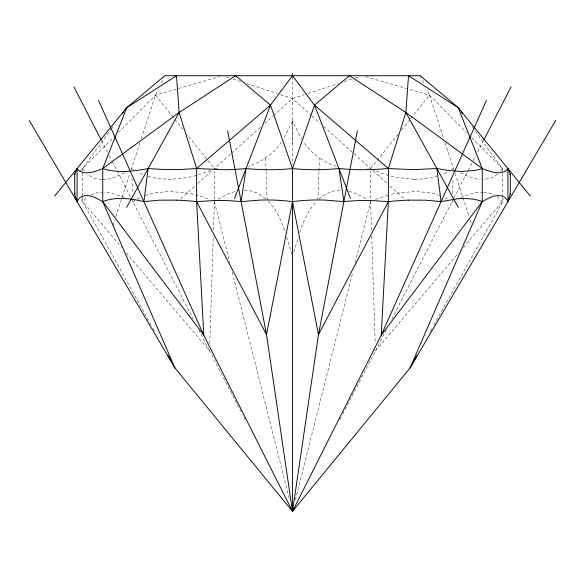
<?xml version="1.0" encoding="UTF-8"?>
<svg xmlns="http://www.w3.org/2000/svg" width="585" height="585" viewBox="0 0 585 585"><rect width="100%" height="100%" fill="white"/><g stroke="black" fill="none" stroke-linecap="round" stroke-linejoin="round"><path stroke-width="0.44" stroke-dasharray="2.92 2.19" d="M292.5 143.881L292.5 121.322L301.56 138.996M209.774 343.512L213.291 236.186M213.503 229.825L214.424 201.628L214.424 171.222M317.882 200.136L318.905 171.493M318.942 170.601L319.388 158.067L314.108 154.03A90.829 63.889 -13.6 0 1 307.82 147.808L303.461 142.009M452.439 193.584L453.061 178.381M295.403 499.839L352.733 272.42M355.183 262.687L370.576 201.628L370.576 171.222M293.904 251.93L298.277 236.983M112.963 225.496L114.667 220.282M115.801 216.808L129.972 173.357M131.106 169.884L139.888 142.945M141.307 138.601L155.471 95.15L158.184 89.483M299.754 232.399C303.498 221.123 308.361 209.781 316.836 201.211M161.284 83.004L163.997 77.337M292.5 121.322L283.44 138.996M342.781 414.041L386.312 329.677M391.738 319.117L453.492 198.944M453.909 198.132L467.678 171.339M468.095 170.527L472.68 161.592M473.097 160.78L475.605 155.91M477.689 151.851L483.532 140.48M339.848 419.716L341.106 417.28M430.355 331.359L432.125 328.178M433.887 324.989L503.897 199.587M281.539 142.009L277.18 147.808A90.829 63.889 13.6 0 1 270.892 154.03L260.171 161.445L248.545 166.389M500.614 171.047L502.347 168.546L473.66 128.956M79.677 171.346A98.536 5.25 -50.7 0 0 81.066 170.059L82.653 168.546L111.34 128.956M111.874 128.225L112.934 126.755M398.049 134.338L370.576 168.546L367.555 168.875M401.478 130.067L410.063 119.377M410.641 118.667L429.529 95.15L426.816 89.483M151.113 324.989L82.653 201.628L87.823 196.567M375.46 350.788L458.677 252.969M463.393 247.418L502.347 201.628L502.347 197.16M82.653 196.26L82.653 168.546L113.314 137.643M118.426 132.488L155.471 95.15L219.295 76.723M180.838 198.651L195.046 185.913M197.759 183.485L230.914 153.76M231.594 153.153L261.371 126.455M264.756 123.42L272.873 116.144M273.553 115.537L292.5 98.551L304.551 94.602M497.638 174.169L491.809 177.891L483.32 179.566M319.015 199.134C324.851 193.723 332.624 190.132 340.667 190.271M451.284 169.906L453.463 168.546M135.172 200.267L132.89 201.628L131.42 200.867M218.176 199.163L229.057 193.503L236.004 191.251M124.517 172.736L119.172 175.412L111.691 178.147A63.926 33.243 -52.2 0 1 102.455 179.573M452.11 201.628L453.58 200.867M137.468 199.01L139.778 197.862M446.838 172.348L442.267 174.418M210.6 170.308L204.041 172.941A91.282 75.319 -17.7 0 1 187.697 177.467L171.31 179.31M90.894 194.71L96.159 192.889L102.156 192.216M460.753 197.386L472.548 193.423A72.701 35.817 -46.4 0 1 482.844 192.216M375.504 199.47L380.564 197.555A91.26 74.975 -16.9 0 1 388.323 195.156M145.226 195.58L146.806 195.017A63.787 52.409 16.9 0 1 156.531 192.567L169.518 191.485L186.213 192.874A91.26 74.975 16.9 0 1 204.436 197.555L209.496 199.47M307.988 93.476L338.115 83.611M344.141 81.637L351.885 79.099M355.329 77.973L358.766 76.847M171.237 179.31L159.8 178.783A66.178 54.602 -17.7 0 1 148.239 176.363M244.333 190.271C252.376 190.132 260.149 193.723 265.985 199.134M414.626 179.332L425.2 178.783A66.178 54.602 17.7 0 0 436.761 176.363M414.553 179.324L414.122 179.317M414.056 179.317L397.303 177.467A91.282 75.319 17.7 0 1 380.959 172.941L373.106 169.738M483.619 192.268L488.841 192.889L494.106 194.71M101.68 179.566L93.19 177.891L87.362 174.169M217.445 168.875L214.424 168.546L186.951 134.338M348.996 191.251L355.943 193.503L366.824 199.163M365.705 76.723L429.529 95.15L466.574 132.488M226.234 76.847L229.671 77.973M233.115 79.099L240.859 81.637M246.885 83.611L277.012 93.476M280.449 94.602L292.5 98.551L311.447 115.537M336.455 166.389L327.637 162.908L319.388 158.067M439.774 195.58L438.194 195.017A63.787 52.409 -16.9 0 0 428.469 192.567L415.482 191.485L398.787 192.874A91.26 74.975 -16.9 0 0 390.934 194.491M124.247 197.386L112.452 193.423A72.701 35.817 46.4 0 0 103.764 192.231M142.733 174.418L138.162 172.348M445.222 197.862L447.532 199.01M460.483 172.736L465.828 175.412L473.309 178.147A63.926 33.243 52.2 0 0 480.146 179.449M131.537 168.546L133.716 169.906M497.177 196.567L502.347 201.628M312.127 116.144L320.244 123.42M323.629 126.455L353.406 153.153M354.086 153.76L387.241 183.485M389.954 185.913L404.162 198.651M471.685 137.643L503.926 170.059M268.164 201.211C276.639 209.781 281.502 221.123 285.246 232.399M81.103 199.587L121.607 247.418M126.323 252.969L209.54 350.788L242.219 414.041M155.471 95.15L174.359 118.667M174.937 119.377L183.522 130.067M472.066 126.755L473.126 128.225M82.653 168.546L84.386 171.047M152.875 328.178L154.645 331.359M243.894 417.28L245.152 419.716M101.468 140.48L107.311 151.851M109.395 155.91L111.903 160.78M112.32 161.592L116.905 170.527M117.322 171.339L131.091 198.132M131.508 198.944L193.262 319.117M198.688 329.677L209.54 350.788M420.227 75.714L423.716 83.004M429.529 95.15L443.693 138.601M445.112 142.945L453.894 169.884M455.028 173.357L469.199 216.808M470.333 220.282L472.036 225.496M286.723 236.983L291.798 254.321M214.424 201.628L229.817 262.687M232.267 272.42L289.597 499.839M131.939 178.381L132.561 193.584M265.612 158.067L266.058 170.601M266.095 171.493L267.118 200.136M370.576 201.628L371.497 229.825M371.709 236.186L375.226 343.512M502.347 168.546L502.347 196.26M292.5 76.628L292.5 164.114M82.653 197.16L82.653 201.628M506.537 172.407A98.573 5.25 50.7 0 1 505.323 171.346"/><path stroke-width="0.88" d="M555.75 120.437L410.041 367.972L292.5 511.348L203.77 335.139L102.741 201.628C96.708 198.183 89.505 193.906 82.346 196.253A107.889 30.771 60.5 0 0 77.878 200.114L77.044 201.628L77.125 168.524A132.517 34.252 -51.3 0 0 79.969 171.244C87.297 174.93 95.721 171.281 102.741 168.546L179.156 112.459L235.631 75.714L270.497 105.11L292.5 168.546L292.5 511.348L174.959 367.972L29.25 120.437M291.242 508.913L292.5 511.348L381.23 335.139L482.259 201.628C488.292 198.183 495.495 193.906 502.654 196.253A107.889 30.771 -60.5 0 1 507.122 200.114L507.955 201.628L510.288 194.147L510.317 174.052L507.897 168.546A132.824 34.34 51.3 0 1 505.038 171.251C497.703 174.922 489.287 171.288 482.259 168.546L405.844 112.459L349.369 75.714L314.503 105.11L292.5 168.546M530.419 196.158L458.252 107.698L408.52 75.714L405.844 112.459L388.374 168.546L388.374 201.628L381.23 335.139L486.435 100.466M167.895 355.234L174.959 367.972L102.741 201.628A165.467 79.567 54.9 0 1 111.874 199.141C122.579 197.445 133.482 199.097 143.917 201.628L148.144 168.546L165.752 169.599L180.962 169.46L196.626 168.546L223.872 169.752A355.329 219.134 -45.7 0 0 246.036 168.553L241.137 201.628A322.832 208.07 51.1 0 0 215.675 200.487M77.044 201.628L74.77 194.834L74.69 174.052L77.125 168.524M292.054 509.579L292.5 511.348L318.489 334.561L357.391 130.769M74.712 194.147L75.034 193.481M510.317 174.037L509.659 174.513M227.609 130.769L266.511 334.561L292.5 511.348L292.946 509.579M234.468 198.542L270.497 105.11L292.5 75.714L314.503 105.11L388.374 168.546L413.222 169.65L436.856 168.546L449.514 170.623L461.324 171.456L474.844 170.425A193.591 87.75 48.2 0 0 482.267 168.546L458.252 107.698L420.227 75.714L164.773 75.714L126.748 107.698L54.58 196.158M102.741 201.628L102.741 168.546L126.748 107.698L176.48 75.714L179.156 112.459L196.626 168.546L196.626 201.628L203.77 335.139L98.565 100.466M482.259 168.546L482.259 201.628L410.041 367.972L417.105 355.234M483.949 139.669L511.071 86.887M292.5 511.348L293.758 508.913M408.601 200.136A461.858 268.222 -51.6 0 0 391.657 201.284L388.374 201.628L318.489 334.561L292.5 201.628A262.212 182.169 46.5 0 0 259.879 200.099L241.137 201.628M126.674 207.361L179.156 112.459M122.492 113.563L123.559 112.093M124.62 110.631L126.748 107.698M196.626 168.546L270.497 105.11M408.601 200.136L425.492 200.165L441.083 201.628L457.953 198.71L465.755 198.461L473.126 199.141A165.467 79.567 -54.9 0 1 482.267 201.628M148.144 168.546C135.683 170.995 122.777 172.619 110.155 170.425A193.591 87.75 -48.2 0 1 102.733 168.546M143.917 201.628L159.508 200.165L176.399 200.136M176.399 200.136A461.858 268.222 51.6 0 1 193.342 201.284L196.626 201.628L215.668 200.472M388.374 168.546L373.384 169.57L358.02 169.701A352.579 217.437 45.7 0 1 338.964 168.546L343.863 201.628A325.545 209.818 -51.1 0 1 372.082 200.56L388.374 201.628M75.341 174.513L74.69 174.03M343.863 201.628L325.128 200.085A262.212 182.169 -46.5 0 0 292.507 201.613L266.511 334.561L196.626 201.628M509.966 193.481L510.288 194.147M458.252 107.698L460.38 110.631M461.441 112.093L462.508 113.563M405.844 112.459L458.326 207.361M73.929 86.887L101.051 139.669M314.503 105.11L350.532 198.542M436.856 168.546L441.083 201.628M507.897 168.546L507.955 201.628M292.5 73.651L292.5 75.48M338.934 168.487A300.814 201.401 42 0 1 292.522 168.619A300.814 201.401 -42 0 1 246.066 168.487"/></g></svg>
